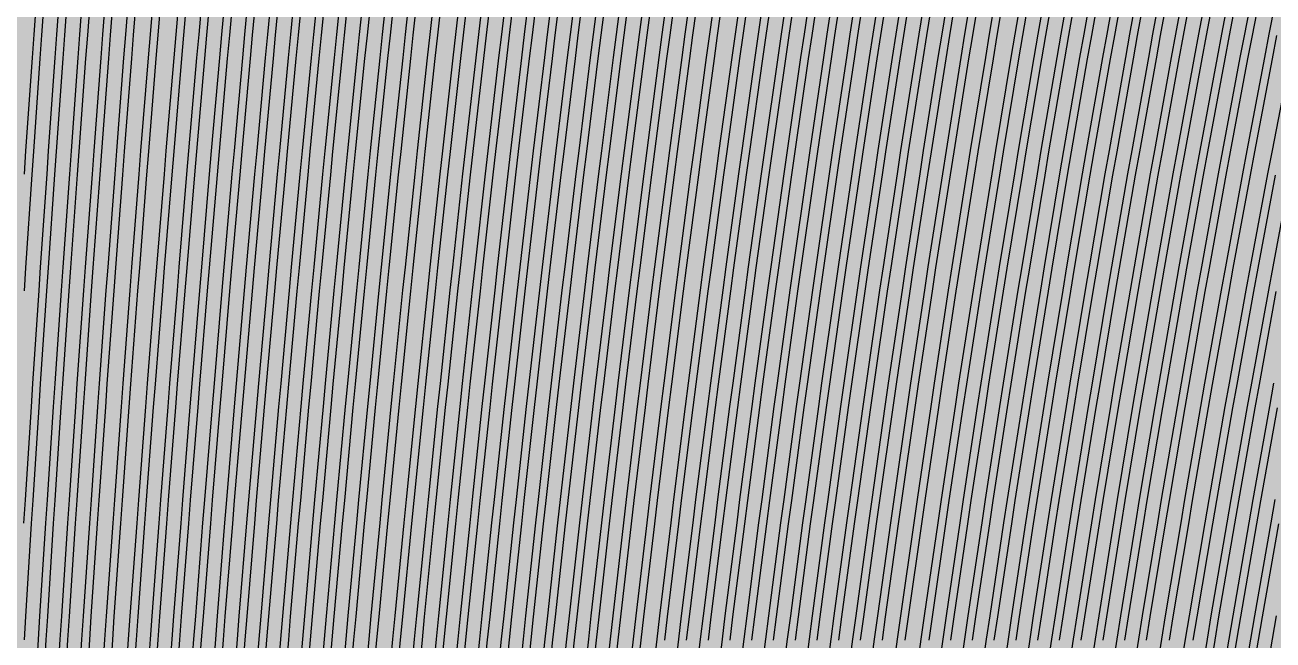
# Model space of a CAD drawing. Header units: metres. Extents: x -7240 to 10960, y -29667 to 1823.
# Drawn here: x 2047.7 to 2383.1, y -16710.8 to -16545.6 of the extents above; entities that cross this region are included whole.
import ezdxf

# ---------------------------------------------------------------- set-up
doc = ezdxf.new("R2010")
doc.units = ezdxf.units.M
doc.layers.add('Metal1', color=4, linetype='CONTINUOUS')
doc.layers.add('Polyimide', color=7, linetype='CONTINUOUS')

msp = doc.modelspace()

# ---------------------------------------------------------------- hatches: boundary and pattern name
at = {"layer": 'Polyimide'}
msp.add_hatch(color=7, dxfattribs=at).paths.add_polyline_path([(4088.45, -11806.89), (4098.72, -11851.21), (4115.58, -11893.47), (4138.63, -11932.7), (4167.35, -11967.99), (4201.08, -11998.53), (4239.03, -12023.62), (4280.35, -12042.68), (4349.18, -12073.73), (4413.2, -12113.76), (4471.26, -12162.04), (4522.3, -12217.69), (4565.39, -12279.7), (4599.74, -12346.94), (4624.73, -12418.19), (4639.91, -12492.16), (4645, -12567.5), (4639.91, -12642.84), (4624.73, -12716.8), (4599.74, -12788.06), (4565.39, -12855.3), (4522.3, -12917.31), (4471.26, -12972.96), (4413.2, -13021.24), (4349.18, -13061.27), (4280.35, -13092.32), (4239.03, -13111.38), (4201.08, -13136.47), (4167.35, -13167.01), (4138.63, -13202.3), (4115.58, -13241.52), (4098.72, -13283.78), (4088.45, -13328.11), (4085, -13373.48), (4085, -13567.5), (4099.45, -13861.55), (4142.64, -14152.77), (4214.18, -14438.35), (4313.36, -14715.55), (4439.24, -14981.69), (4590.59, -15234.21), (4765.97, -15470.68), (4963.68, -15688.82), (5181.82, -15886.53), (5418.29, -16061.91), (5670.81, -16213.26), (5936.95, -16339.14), (6214.15, -16438.32), (6499.73, -16509.85), (6790.95, -16553.05), (7085, -16567.5), (9960.38, -16567.5), (10038.79, -16571.35), (10116.45, -16582.87), (10192.6, -16601.95), (10266.52, -16628.4), (10337.49, -16661.96), (10404.83, -16702.32), (10467.89, -16749.09), (10526.06, -16801.81), (10578.78, -16859.98), (10625.55, -16923.04), (10665.91, -16990.38), (10699.48, -17061.35), (10725.93, -17135.27), (10745, -17211.43), (10756.52, -17289.08), (10760.38, -17367.5), (10760.38, -21957.3), (10721.61, -22012.91), (10685.97, -22070.59), (10653.58, -22130.14), (10624.53, -22191.39), (10598.92, -22254.16), (10576.82, -22318.25), (10558.3, -22383.46), (10543.41, -22449.6), (10532.21, -22516.46), (10524.72, -22583.84), (10520.97, -22651.53), (10520.97, -22719.32), (10524.72, -22787.01), (10532.21, -22854.38), (10543.41, -22921.24), (10558.3, -22987.38), (10576.82, -23052.6), (10598.92, -23116.68), (10624.53, -23179.45), (10653.58, -23240.71), (10685.97, -23300.26), (10721.61, -23357.93), (10760.38, -23413.54), (10760.38, -28667.5), (10756.52, -28745.91), (10745, -28823.57), (10725.93, -28899.73), (10699.48, -28973.65), (10665.91, -29044.62), (10625.55, -29111.96), (10578.78, -29175.01), (10526.06, -29233.19), (10467.89, -29285.91), (10404.83, -29332.68), (10337.49, -29373.04), (10266.52, -29406.6), (10192.6, -29433.05), (10116.45, -29452.13), (10038.79, -29463.65), (9960.38, -29467.5), (-6239.63, -29467.5), (-6318.04, -29463.65), (-6395.7, -29452.13), (-6471.85, -29433.05), (-6545.77, -29406.6), (-6616.74, -29373.04), (-6684.08, -29332.68), (-6747.14, -29285.91), (-6805.31, -29233.19), (-6858.03, -29175.01), (-6904.8, -29111.96), (-6945.16, -29044.62), (-6978.73, -28973.65), (-7005.18, -28899.73), (-7024.25, -28823.57), (-7035.77, -28745.91), (-7039.63, -28667.5), (-7039.63, -23426.32), (-6999.36, -23370.07), (-6962.33, -23311.63), (-6928.66, -23251.2), (-6898.45, -23188.96), (-6871.81, -23125.12), (-6848.81, -23059.88), (-6829.53, -22993.44), (-6814.04, -22926.02), (-6802.37, -22857.83), (-6794.57, -22789.09), (-6790.67, -22720.02), (-6790.67, -22650.84), (-6794.57, -22581.77), (-6802.37, -22513.03), (-6814.04, -22444.84), (-6829.53, -22377.42), (-6848.81, -22310.98), (-6871.81, -22245.74), (-6898.45, -22181.89), (-6928.66, -22119.66), (-6962.33, -22059.22), (-6999.36, -22000.79), (-7039.63, -21944.54), (-7039.63, -17367.5), (-7035.77, -17289.08), (-7024.25, -17211.43), (-7005.18, -17135.27), (-6978.73, -17061.35), (-6945.16, -16990.38), (-6904.8, -16923.04), (-6858.03, -16859.98), (-6805.31, -16801.81), (-6747.14, -16749.09), (-6684.08, -16702.32), (-6616.74, -16661.96), (-6545.77, -16628.4), (-6471.85, -16601.95), (-6395.7, -16582.87), (-6318.04, -16571.35), (-6239.63, -16567.5), (-3334, -16567.5), (-3039.95, -16553.05), (-2748.73, -16509.85), (-2463.15, -16438.32), (-2185.95, -16339.14), (-1919.81, -16213.26), (-1667.29, -16061.91), (-1430.82, -15886.53), (-1212.68, -15688.82), (-1014.97, -15470.68), (-839.59, -15234.21), (-688.24, -14981.69), (-562.36, -14715.55), (-463.18, -14438.35), (-391.64, -14152.77), (-348.45, -13861.55), (-334, -13567.5), (-334, -13373.48), (-337.45, -13328.11), (-347.72, -13283.78), (-364.58, -13241.52), (-387.63, -13202.3), (-416.35, -13167.01), (-450.08, -13136.47), (-488.03, -13111.38), (-529.35, -13092.32), (-529.35, -13092.32), (-598.18, -13061.27), (-662.2, -13021.24), (-720.26, -12972.96), (-771.3, -12917.31), (-814.39, -12855.3), (-848.74, -12788.06), (-873.73, -12716.8), (-888.91, -12642.84), (-894, -12567.5), (-888.91, -12492.16), (-873.73, -12418.19), (-848.74, -12346.94), (-814.39, -12279.7), (-771.3, -12217.69), (-720.26, -12162.04), (-662.2, -12113.76), (-598.18, -12073.73), (-529.35, -12042.68), (-488.03, -12023.62), (-450.08, -11998.53), (-416.35, -11967.99), (-387.63, -11932.7), (-364.58, -11893.47), (-347.72, -11851.21), (-337.45, -11806.89), (-334, -11761.52), (-334, -11074.31), (-337.45, -11028.94), (-347.72, -10984.62), (-364.58, -10942.36), (-387.63, -10903.13), (-416.35, -10867.84), (-450.08, -10837.3), (-488.03, -10812.21), (-529.35, -10793.16), (-529.35, -10793.16), (-598.18, -10762.1), (-662.2, -10722.07), (-720.26, -10673.8), (-771.3, -10618.15), (-814.39, -10556.13), (-848.74, -10488.89), (-873.73, -10417.64), (-888.91, -10343.67), (-894, -10268.33), (-888.91, -10192.99), (-873.73, -10119.03), (-848.74, -10047.77), (-814.39, -9980.53), (-771.3, -9918.52), (-720.26, -9862.87), (-662.2, -9814.59), (-598.18, -9774.56), (-529.35, -9743.51), (-488.03, -9724.45), (-450.08, -9699.36), (-416.35, -9668.82), (-387.63, -9633.53), (-364.58, -9594.31), (-347.72, -9552.05), (-337.45, -9507.72), (-334, -9462.35), (-334, -8775.14), (-337.45, -8729.78), (-347.72, -8685.45), (-364.58, -8643.19), (-387.63, -8603.96), (-416.35, -8568.68), (-450.08, -8538.14), (-488.03, -8513.05), (-529.35, -8493.99), (-529.35, -8493.99), (-598.18, -8462.94), (-662.2, -8422.91), (-720.26, -8374.63), (-771.3, -8318.98), (-814.39, -8256.97), (-848.74, -8189.73), (-873.73, -8118.47), (-888.91, -8044.5), (-894, -7969.17), (-888.91, -7893.83), (-873.73, -7819.86), (-848.74, -7748.61), (-814.39, -7681.36), (-771.3, -7619.35), (-720.26, -7563.7), (-662.2, -7515.42), (-598.18, -7475.4), (-529.35, -7444.34), (-529.35, -7444.34), (-488.03, -7425.28), (-450.08, -7400.2), (-416.35, -7369.66), (-387.63, -7334.37), (-364.58, -7295.14), (-347.72, -7252.88), (-337.45, -7208.56), (-334, -7163.19), (-334, -6475.98), (-337.45, -6430.61), (-347.72, -6386.29), (-364.58, -6344.02), (-387.63, -6304.8), (-416.35, -6269.51), (-450.08, -6238.97), (-488.03, -6213.88), (-529.35, -6194.82), (-529.35, -6194.82), (-598.18, -6163.77), (-662.2, -6123.74), (-720.26, -6075.46), (-771.3, -6019.81), (-814.39, -5957.8), (-848.74, -5890.56), (-873.73, -5819.31), (-888.91, -5745.34), (-894, -5670), (-888.91, -5594.66), (-873.73, -5520.69), (-848.74, -5449.44), (-814.39, -5382.2), (-771.3, -5320.19), (-720.26, -5264.54), (-662.2, -5216.26), (-598.18, -5176.23), (-529.35, -5145.18), (-529.35, -5145.18), (-488.03, -5126.12), (-450.08, -5101.03), (-416.35, -5070.49), (-387.63, -5035.2), (-364.58, -4995.98), (-347.72, -4953.71), (-337.45, -4909.39), (-334, -4864.02), (-334, 380), (-334, 1522.5), (-289, 1522.5), (-288.78, 1515.63), (-288.1, 1508.79), (-286.98, 1502.02), (-285.42, 1495.32), (-283.43, 1488.75), (-281.01, 1482.32), (-278.17, 1476.06), (-274.93, 1470), (-271.3, 1464.17), (-267.3, 1458.58), (-262.94, 1453.27), (-258.25, 1448.25), (-253.23, 1443.56), (-247.92, 1439.2), (-242.33, 1435.2), (-236.5, 1431.57), (-230.44, 1428.33), (-224.18, 1425.49), (-217.75, 1423.07), (-211.18, 1421.08), (-204.48, 1419.52), (-197.71, 1418.4), (-190.87, 1417.72), (-184, 1417.5), (-177.13, 1417.72), (-170.29, 1418.4), (-163.52, 1419.52), (-156.82, 1421.08), (-150.25, 1423.07), (-143.82, 1425.49), (-137.56, 1428.33), (-131.5, 1431.57), (-125.67, 1435.2), (-120.08, 1439.2), (-114.77, 1443.56), (-109.75, 1448.25), (-105.06, 1453.27), (-100.7, 1458.58), (-96.7, 1464.17), (-93.07, 1470), (-89.83, 1476.06), (-86.99, 1482.32), (-84.57, 1488.75), (-82.58, 1495.32), (-81.02, 1502.02), (-79.9, 1508.79), (-79.22, 1515.63), (-79, 1522.5), (1786, 1522.5), (3835, 1522.5), (3835.21, 1529.04), (3835.86, 1535.55), (3836.92, 1542.01), (3838.41, 1548.38), (3840.31, 1554.64), (3842.61, 1560.77), (3845.31, 1566.73), (3848.4, 1572.5), (3851.85, 1578.06), (3855.66, 1583.38), (3859.82, 1588.43), (3864.29, 1593.21), (3869.07, 1597.68), (3874.12, 1601.84), (3879.44, 1605.65), (3885, 1609.1), (3890.77, 1612.19), (3896.73, 1614.89), (3902.86, 1617.19), (3909.12, 1619.09), (3915.49, 1620.58), (3921.95, 1621.64), (3928.46, 1622.29), (3935, 1622.5), (3941.54, 1622.29), (3948.05, 1621.64), (3954.51, 1620.58), (3960.88, 1619.09), (3967.14, 1617.19), (3973.27, 1614.89), (3979.23, 1612.19), (3985, 1609.1), (3990.56, 1605.65), (3995.88, 1601.84), (4000.93, 1597.68), (4005.71, 1593.21), (4010.18, 1588.43), (4014.34, 1583.38), (4018.15, 1578.06), (4021.6, 1572.5), (4024.69, 1566.73), (4027.39, 1560.77), (4029.69, 1554.64), (4031.59, 1548.38), (4033.08, 1542.01), (4034.14, 1535.55), (4034.79, 1529.04), (4035, 1522.5), (4085, 1522.5), (4085, 380), (4085, 330), (4085, -4864.02), (4088.45, -4909.39), (4098.72, -4953.71), (4115.58, -4995.98), (4138.63, -5035.2), (4167.35, -5070.49), (4201.08, -5101.03), (4239.03, -5126.12), (4280.35, -5145.18), (4280.35, -5145.18), (4349.18, -5176.23), (4413.2, -5216.26), (4471.26, -5264.54), (4522.3, -5320.19), (4565.39, -5382.2), (4599.74, -5449.44), (4624.73, -5520.69), (4639.91, -5594.66), (4645, -5670), (4639.91, -5745.34), (4624.73, -5819.31), (4599.74, -5890.56), (4565.39, -5957.8), (4522.3, -6019.81), (4471.26, -6075.46), (4413.2, -6123.74), (4349.18, -6163.77), (4280.35, -6194.82), (4239.03, -6213.88), (4201.08, -6238.97), (4167.35, -6269.51), (4138.63, -6304.8), (4115.58, -6344.02), (4098.72, -6386.29), (4088.45, -6430.61), (4085, -6475.98), (4085, -11761.52), (4088.45, -11806.89)])

# ---------------------------------------------------------------- linework, layer by layer
at = {"layer": 'Metal1'}
for points in [[(2046.75, -16891.87), (2048.05, -16866.88), (2048.38, -16860.62), (2049.73, -16835.63), (2050.07, -16829.38), (2051.48, -16804.39), (2051.84, -16798.14), (2053.31, -16773.15), (2053.68, -16766.9), (2055.21, -16741.9), (2055.59, -16735.65), (2057.18, -16710.66), (2057.58, -16704.41), (2059.22, -16679.42), (2059.64, -16673.17), (2061.34, -16648.17), (2061.77, -16641.92), (2063.54, -16616.93), (2063.98, -16610.68), (2065.81, -16585.69), (2066.27, -16579.44), (2068.16, -16554.44), (2068.64, -16548.19), (2070.59, -16523.2)], [(2047.41, -16679.42), (2047.81, -16673.17), (2049.42, -16648.18), (2049.82, -16641.93), (2051.49, -16616.93), (2051.91, -16610.68), (2053.63, -16585.69), (2054.07, -16579.44), (2055.85, -16554.45), (2056.31, -16548.2), (2058.15, -16523.2)], [(2047.55, -16585.69), (2047.97, -16579.44), (2049.7, -16554.45), (2050.14, -16548.2), (2051.93, -16523.21)], [(2047.57, -16773.15), (2047.93, -16766.9), (2049.41, -16741.9), (2049.79, -16735.65), (2051.33, -16710.66), (2051.72, -16704.41), (2053.32, -16679.42), (2053.72, -16673.17), (2055.38, -16648.18), (2055.8, -16641.92), (2057.51, -16616.93), (2057.95, -16610.68), (2059.72, -16585.69), (2060.17, -16579.44), (2062.01, -16554.45), (2062.47, -16548.19), (2064.37, -16523.2)], [(2061.4, -16735.65), (2063.02, -16710.66), (2063.44, -16704.41), (2065.12, -16679.42), (2065.55, -16673.16), (2067.3, -16648.17), (2067.75, -16641.92), (2069.56, -16616.93), (2070.02, -16610.68), (2071.9, -16585.69), (2072.37, -16579.43), (2074.31, -16554.44), (2074.8, -16548.19), (2076.81, -16523.2)], [(2067.5, -16735.65), (2069.19, -16710.66), (2069.62, -16704.4), (2071.37, -16679.41), (2071.81, -16673.16), (2073.63, -16648.17), (2074.09, -16641.92), (2075.97, -16616.93), (2076.44, -16610.67), (2078.39, -16585.68), (2078.88, -16579.43), (2080.9, -16554.44), (2081.41, -16548.19), (2083.49, -16523.2)], [(2073.8, -16735.65), (2075.56, -16710.65), (2076.01, -16704.4), (2077.83, -16679.41), (2078.3, -16673.16), (2080.19, -16648.17), (2080.67, -16641.91), (2082.63, -16616.92), (2083.13, -16610.67), (2085.16, -16585.68), (2085.67, -16579.43), (2087.77, -16554.44), (2088.3, -16548.18), (2090.47, -16523.19)], [(2079.6, -16735.64), (2081.41, -16710.65), (2081.87, -16704.4), (2083.74, -16679.41), (2084.21, -16673.16), (2086.15, -16648.16), (2086.65, -16641.91), (2088.65, -16616.92), (2089.17, -16610.67), (2091.24, -16585.68), (2091.77, -16579.43), (2093.92, -16554.43), (2094.47, -16548.18), (2096.69, -16523.19)], [(2085.41, -16735.64), (2087.25, -16710.65), (2087.72, -16704.4), (2089.64, -16679.41), (2090.13, -16673.15), (2092.11, -16648.16), (2092.62, -16641.91), (2094.68, -16616.92), (2095.2, -16610.67), (2097.33, -16585.68), (2097.87, -16579.42), (2100.08, -16554.43), (2100.64, -16548.18), (2102.91, -16523.19)], [(2091.21, -16735.64), (2093.1, -16710.65), (2093.58, -16704.4), (2095.54, -16679.4), (2096.04, -16673.15), (2098.08, -16648.16), (2098.59, -16641.91), (2100.7, -16616.92), (2101.24, -16610.66), (2103.42, -16585.67), (2103.97, -16579.42), (2106.23, -16554.43), (2106.8, -16548.18), (2109.13, -16523.19)], [(2097.01, -16735.64), (2098.95, -16710.65), (2099.44, -16704.39), (2101.45, -16679.4), (2101.96, -16673.15), (2104.04, -16648.16), (2104.57, -16641.91), (2106.73, -16616.92), (2107.27, -16610.66), (2109.51, -16585.67), (2110.07, -16579.42), (2112.38, -16554.43), (2112.97, -16548.18), (2115.35, -16523.18)], [(2102.81, -16735.64), (2104.79, -16710.65), (2105.3, -16704.39), (2107.35, -16679.4), (2107.87, -16673.15), (2110, -16648.16), (2110.54, -16641.9), (2112.75, -16616.91), (2113.31, -16610.66), (2115.59, -16585.67), (2116.17, -16579.42), (2118.53, -16554.43), (2119.13, -16548.17), (2121.58, -16523.18)], [(2108.61, -16735.63), (2110.64, -16710.64), (2111.15, -16704.39), (2113.25, -16679.4), (2113.79, -16673.15), (2115.96, -16648.16), (2116.52, -16641.9), (2118.77, -16616.91), (2119.35, -16610.66), (2121.68, -16585.67), (2122.27, -16579.41), (2124.69, -16554.42), (2125.3, -16548.17), (2127.8, -16523.18)], [(2114.42, -16735.63), (2116.48, -16710.64), (2117.01, -16704.39), (2119.16, -16679.4), (2119.7, -16673.15), (2121.93, -16648.15), (2122.49, -16641.9), (2124.8, -16616.91), (2125.38, -16610.66), (2127.77, -16585.67), (2128.37, -16579.41), (2130.84, -16554.42), (2131.47, -16548.17), (2134.02, -16523.18)], [(2120.22, -16735.63), (2122.33, -16710.64), (2122.87, -16704.39), (2125.06, -16679.4), (2125.62, -16673.14), (2127.89, -16648.15), (2128.47, -16641.9), (2130.82, -16616.91), (2131.42, -16610.65), (2133.85, -16585.66), (2134.47, -16579.41), (2136.99, -16554.42), (2137.63, -16548.17), (2140.24, -16523.18)], [(2126.02, -16735.63), (2128.18, -16710.64), (2128.73, -16704.39), (2130.96, -16679.39), (2131.53, -16673.14), (2133.85, -16648.15), (2134.44, -16641.9), (2136.84, -16616.91), (2137.46, -16610.65), (2139.94, -16585.66), (2140.57, -16579.41), (2143.15, -16554.42), (2143.8, -16548.16), (2146.46, -16523.17)], [(2131.82, -16735.63), (2134.02, -16710.64), (2134.58, -16704.38), (2136.87, -16679.39), (2137.45, -16673.14), (2139.81, -16648.15), (2140.42, -16641.9), (2142.87, -16616.9), (2143.49, -16610.65), (2146.03, -16585.66), (2146.67, -16579.41), (2149.3, -16554.42), (2149.97, -16548.16), (2152.68, -16523.17)], [(2137.93, -16735.63), (2140.19, -16710.63), (2140.76, -16704.38), (2143.11, -16679.39), (2143.71, -16673.14), (2146.14, -16648.15), (2146.76, -16641.89), (2149.28, -16616.9), (2149.92, -16610.65), (2152.52, -16585.66), (2153.19, -16579.4), (2155.88, -16554.41), (2156.57, -16548.16), (2159.36, -16523.17)], [(2144.23, -16735.62), (2146.56, -16710.63), (2147.16, -16704.38), (2149.58, -16679.39), (2150.19, -16673.13), (2152.7, -16648.14), (2153.34, -16641.89), (2155.94, -16616.9), (2156.6, -16610.65), (2159.29, -16585.66), (2159.98, -16579.4), (2162.76, -16554.41), (2163.47, -16548.16), (2166.34, -16523.17)], [(2150.03, -16735.62), (2152.41, -16710.63), (2153.01, -16704.38), (2155.48, -16679.39), (2156.11, -16673.13), (2158.66, -16648.14), (2159.32, -16641.89), (2161.96, -16616.9), (2162.64, -16610.64), (2165.38, -16585.65), (2166.08, -16579.4), (2168.91, -16554.41), (2169.63, -16548.15), (2172.56, -16523.16)], [(2155.83, -16735.62), (2158.25, -16710.63), (2158.87, -16704.37), (2161.38, -16679.38), (2162.02, -16673.13), (2164.63, -16648.14), (2165.29, -16641.89), (2167.99, -16616.9), (2168.67, -16610.64), (2171.47, -16585.65), (2172.18, -16579.4), (2175.06, -16554.41), (2175.8, -16548.15), (2178.78, -16523.16)], [(2161.63, -16735.62), (2164.1, -16710.63), (2164.73, -16704.37), (2167.29, -16679.38), (2167.94, -16673.13), (2170.59, -16648.14), (2171.26, -16641.88), (2174.01, -16616.89), (2174.71, -16610.64), (2177.55, -16585.65), (2178.28, -16579.39), (2181.22, -16554.41), (2181.96, -16548.15), (2185, -16523.16)], [(2167.44, -16735.62), (2169.95, -16710.63), (2170.59, -16704.37), (2173.19, -16679.38), (2173.85, -16673.13), (2176.55, -16648.14), (2177.24, -16641.88), (2180.03, -16616.89), (2180.75, -16610.64), (2183.64, -16585.65), (2184.38, -16579.39), (2187.37, -16554.4), (2188.13, -16548.15), (2191.22, -16523.16)], [(2173.24, -16735.61), (2175.79, -16710.62), (2176.44, -16704.37), (2179.09, -16679.38), (2179.77, -16673.12), (2182.51, -16648.14), (2183.21, -16641.88), (2186.06, -16616.89), (2186.78, -16610.64), (2189.73, -16585.65), (2190.48, -16579.39), (2193.52, -16554.4), (2194.3, -16548.15), (2197.45, -16523.16)], [(2179.04, -16735.61), (2181.64, -16710.62), (2182.3, -16704.37), (2185, -16679.38), (2185.68, -16673.12), (2188.48, -16648.13), (2189.19, -16641.88), (2192.08, -16616.89), (2192.82, -16610.63), (2195.81, -16585.64), (2196.58, -16579.39), (2199.67, -16554.4), (2200.46, -16548.14), (2203.67, -16523.16)], [(2184.84, -16735.61), (2187.48, -16710.62), (2188.16, -16704.37), (2190.9, -16679.38), (2191.6, -16673.12), (2194.44, -16648.13), (2195.16, -16641.88), (2198.11, -16616.89), (2198.86, -16610.63), (2201.9, -16585.64), (2202.68, -16579.39), (2205.83, -16554.4), (2206.63, -16548.14), (2209.89, -16523.15)], [(2190.64, -16735.61), (2193.33, -16710.62), (2194.02, -16704.36), (2196.8, -16679.37), (2197.51, -16673.12), (2200.4, -16648.13), (2201.14, -16641.87), (2204.13, -16616.89), (2204.89, -16610.63), (2207.99, -16585.64), (2208.78, -16579.38), (2211.98, -16554.4), (2212.8, -16548.14), (2216.11, -16523.15)], [(2196.45, -16735.61), (2199.18, -16710.62), (2199.87, -16704.36), (2202.71, -16679.37), (2203.43, -16673.12), (2206.36, -16648.13), (2207.11, -16641.87), (2210.15, -16616.88), (2210.93, -16610.63), (2214.08, -16585.64), (2214.88, -16579.38), (2218.13, -16554.39), (2218.96, -16548.14), (2222.33, -16523.15)], [(2202.25, -16735.61), (2205.02, -16710.62), (2205.73, -16704.36), (2208.61, -16679.37), (2209.34, -16673.12), (2212.33, -16648.13), (2213.09, -16641.87), (2216.18, -16616.88), (2216.96, -16610.63), (2220.16, -16585.64), (2220.98, -16579.38), (2224.29, -16554.39), (2225.13, -16548.13), (2228.55, -16523.15)], [(2208.35, -16735.6), (2211.19, -16710.61), (2211.91, -16704.36), (2214.85, -16679.37), (2215.6, -16673.11), (2218.65, -16648.12), (2219.43, -16641.87), (2222.58, -16616.88), (2223.39, -16610.62), (2226.66, -16585.63), (2227.49, -16579.38), (2230.87, -16554.39), (2231.73, -16548.13), (2235.23, -16523.14)], [(2214.66, -16735.6), (2217.56, -16710.61), (2218.3, -16704.36), (2221.32, -16679.37), (2222.09, -16673.11), (2225.21, -16648.12), (2226.01, -16641.86), (2229.25, -16616.88), (2230.07, -16610.62), (2233.43, -16585.63), (2234.28, -16579.37), (2237.75, -16554.39), (2238.63, -16548.13), (2242.21, -16523.14)], [(2220.46, -16735.6), (2223.41, -16710.61), (2224.16, -16704.35), (2227.22, -16679.37), (2228, -16673.11), (2231.18, -16648.12), (2231.99, -16641.86), (2235.27, -16616.88), (2236.11, -16610.62), (2239.51, -16585.63), (2240.38, -16579.37), (2243.9, -16554.39), (2244.79, -16548.13), (2248.43, -16523.14)], [(2226.26, -16735.6), (2229.25, -16710.61), (2230.02, -16704.35), (2233.13, -16679.36), (2233.92, -16673.11), (2237.14, -16648.12), (2237.96, -16641.86), (2241.3, -16616.87), (2242.15, -16610.62), (2245.6, -16585.63), (2246.48, -16579.37), (2250.05, -16554.38), (2250.96, -16548.12), (2254.65, -16523.14)], [(2232.06, -16735.6), (2235.1, -16710.61), (2235.88, -16704.35), (2239.03, -16679.36), (2239.83, -16673.1), (2243.1, -16648.12), (2243.93, -16641.86), (2247.32, -16616.87), (2248.18, -16610.61), (2251.69, -16585.63), (2252.58, -16579.37), (2256.2, -16554.38), (2257.13, -16548.12), (2260.87, -16523.14)], [(2237.86, -16735.59), (2240.95, -16710.61), (2241.73, -16704.35), (2244.93, -16679.36), (2245.75, -16673.1), (2249.06, -16648.12), (2249.91, -16641.86), (2253.34, -16616.87), (2254.22, -16610.61), (2257.77, -16585.62), (2258.68, -16579.37), (2262.36, -16554.38), (2263.29, -16548.12), (2267.09, -16523.13)], [(2243.67, -16735.59), (2246.79, -16710.6), (2247.59, -16704.35), (2250.84, -16679.36), (2251.66, -16673.1), (2255.03, -16648.11), (2255.88, -16641.86), (2259.37, -16616.87), (2260.26, -16610.61), (2263.86, -16585.62), (2264.78, -16579.36), (2268.51, -16554.38), (2269.46, -16548.12), (2273.32, -16523.13)], [(2249.47, -16735.59), (2252.64, -16710.6), (2253.45, -16704.34), (2256.74, -16679.36), (2257.58, -16673.1), (2260.99, -16648.11), (2261.86, -16641.85), (2265.39, -16616.87), (2266.29, -16610.61), (2269.95, -16585.62), (2270.88, -16579.36), (2274.66, -16554.38), (2275.63, -16548.12), (2279.54, -16523.13)], [(2255.27, -16735.59), (2258.49, -16710.6), (2259.31, -16704.34), (2262.64, -16679.36), (2263.49, -16673.1), (2266.95, -16648.11), (2267.83, -16641.85), (2271.42, -16616.86), (2272.33, -16610.61), (2276.04, -16585.62), (2276.98, -16579.36), (2280.82, -16554.37), (2281.79, -16548.11), (2285.76, -16523.13)], [(2261.07, -16735.59), (2264.33, -16710.6), (2265.16, -16704.34), (2268.55, -16679.35), (2269.41, -16673.1), (2272.91, -16648.11), (2273.81, -16641.85), (2277.44, -16616.86), (2278.36, -16610.6), (2282.12, -16585.62), (2283.08, -16579.36), (2286.97, -16554.37), (2287.96, -16548.11), (2291.98, -16523.13)], [(2266.87, -16735.58), (2270.18, -16710.6), (2271.02, -16704.34), (2274.45, -16679.35), (2275.32, -16673.09), (2278.88, -16648.11), (2279.78, -16641.85), (2283.46, -16616.86), (2284.4, -16610.6), (2288.21, -16585.62), (2289.18, -16579.36), (2293.12, -16554.37), (2294.13, -16548.11), (2298.2, -16523.13)], [(2272.68, -16735.58), (2276.02, -16710.6), (2276.88, -16704.34), (2280.35, -16679.35), (2281.24, -16673.09), (2284.84, -16648.11), (2285.76, -16641.85), (2289.49, -16616.86), (2290.44, -16610.6), (2294.3, -16585.61), (2295.28, -16579.35), (2299.27, -16554.37), (2300.29, -16548.11), (2304.42, -16523.12)], [(2278.78, -16735.58), (2282.19, -16710.59), (2283.06, -16704.33), (2286.59, -16679.35), (2287.5, -16673.09), (2291.16, -16648.1), (2292.1, -16641.84), (2295.89, -16616.86), (2296.86, -16610.6), (2300.79, -16585.61), (2301.79, -16579.35), (2305.86, -16554.37), (2306.9, -16548.1), (2311.1, -16523.12)], [(2285.08, -16735.58), (2288.56, -16710.59), (2289.45, -16704.33), (2293.06, -16679.35), (2293.98, -16673.09), (2297.73, -16648.1), (2298.68, -16641.84), (2302.56, -16616.85), (2303.55, -16610.59), (2307.56, -16585.61), (2308.58, -16579.35), (2312.73, -16554.36), (2313.79, -16548.1), (2318.08, -16523.12)], [(2290.88, -16735.58), (2294.41, -16710.59), (2295.31, -16704.33), (2298.97, -16679.34), (2299.9, -16673.08), (2303.69, -16648.1), (2304.66, -16641.84), (2308.58, -16616.85), (2309.58, -16610.59), (2313.65, -16585.61), (2314.68, -16579.35), (2318.89, -16554.36), (2319.96, -16548.1), (2324.3, -16523.12)], [(2296.69, -16735.57), (2300.26, -16710.59), (2301.17, -16704.33), (2304.87, -16679.34), (2305.81, -16673.08), (2309.65, -16648.1), (2310.63, -16641.84), (2314.61, -16616.85), (2315.62, -16610.59), (2319.73, -16585.61), (2320.78, -16579.34), (2325.04, -16554.36), (2326.12, -16548.1), (2330.52, -16523.11)], [(2302.49, -16735.57), (2306.1, -16710.59), (2307.02, -16704.33), (2310.77, -16679.34), (2311.73, -16673.08), (2315.61, -16648.1), (2316.61, -16641.83), (2320.63, -16616.85), (2321.66, -16610.59), (2325.82, -16585.6), (2326.88, -16579.34), (2331.19, -16554.36), (2332.29, -16548.1), (2336.74, -16523.11)], [(2308.29, -16735.57), (2311.95, -16710.59), (2312.88, -16704.33), (2316.68, -16679.34), (2317.64, -16673.08), (2321.58, -16648.09), (2322.58, -16641.83), (2326.65, -16616.85), (2327.69, -16610.59), (2331.91, -16585.6), (2332.98, -16579.34), (2337.35, -16554.36), (2338.46, -16548.09), (2342.97, -16523.11)], [(2314.09, -16735.57), (2317.79, -16710.58), (2318.74, -16704.32), (2322.58, -16679.34), (2323.56, -16673.08), (2327.54, -16648.09), (2328.55, -16641.83), (2332.68, -16616.85), (2333.73, -16610.58), (2338, -16585.6), (2339.08, -16579.34), (2343.5, -16554.35), (2344.62, -16548.09), (2349.19, -16523.11)], [(2319.9, -16735.57), (2323.64, -16710.58), (2324.6, -16704.32), (2328.48, -16679.34), (2329.47, -16673.08), (2333.5, -16648.09), (2334.53, -16641.83), (2338.7, -16616.84), (2339.77, -16610.58), (2344.08, -16585.6), (2345.18, -16579.34), (2349.65, -16554.35), (2350.79, -16548.09), (2355.41, -16523.11)], [(2325.7, -16735.57), (2329.49, -16710.58), (2330.45, -16704.32), (2334.39, -16679.34), (2335.39, -16673.07), (2339.46, -16648.09), (2340.5, -16641.83), (2344.73, -16616.84), (2345.8, -16610.58), (2350.17, -16585.6), (2351.29, -16579.33), (2355.8, -16554.35), (2356.96, -16548.09), (2361.63, -16523.11)], [(2331.5, -16735.56), (2335.33, -16710.58), (2336.31, -16704.32), (2340.29, -16679.33), (2341.3, -16673.07), (2345.43, -16648.09), (2346.48, -16641.82), (2350.75, -16616.84), (2351.84, -16610.58), (2356.26, -16585.6), (2357.39, -16579.33), (2361.96, -16554.35), (2363.12, -16548.08), (2367.85, -16523.1)], [(2337.3, -16735.56), (2341.18, -16710.58), (2342.17, -16704.32), (2346.19, -16679.33), (2347.22, -16673.07), (2351.39, -16648.09), (2352.45, -16641.82), (2356.77, -16616.84), (2357.88, -16610.58), (2362.35, -16585.59), (2363.49, -16579.33), (2368.11, -16554.35), (2369.29, -16548.08), (2374.07, -16523.1)], [(2343.1, -16735.56), (2347.03, -16710.58), (2348.03, -16704.31), (2352.1, -16679.33), (2353.13, -16673.07), (2357.35, -16648.08), (2358.43, -16641.82), (2362.8, -16616.84), (2363.91, -16610.57), (2368.43, -16585.59), (2369.59, -16579.33), (2374.26, -16554.35), (2375.46, -16548.08), (2380.29, -16523.1)], [(2349.21, -16735.56), (2353.19, -16710.57), (2354.21, -16704.31), (2358.34, -16679.33), (2359.39, -16673.07), (2363.68, -16648.08), (2364.77, -16641.82), (2369.2, -16616.84), (2370.34, -16610.57), (2374.93, -16585.59), (2376.1, -16579.32), (2380.85, -16554.34), (2382.06, -16548.08), (2386.97, -16523.1)], [(2066.36, -16523.36), (2064.47, -16548.34), (2064, -16554.59), (2062.17, -16579.58), (2061.72, -16585.83), (2059.94, -16610.82), (2059.51, -16617.07), (2057.79, -16642.06), (2057.37, -16648.31), (2055.72, -16673.3), (2055.31, -16679.55), (2053.72, -16704.54), (2053.33, -16710.79), (2051.79, -16735.78), (2051.41, -16742.02), (2049.93, -16767.01), (2049.57, -16773.26), (2048.14, -16798.25), (2047.79, -16804.5), (2046.42, -16829.49)], [(2053.92, -16523.35), (2052.13, -16548.34), (2051.7, -16554.59), (2049.97, -16579.58), (2049.54, -16585.83), (2047.87, -16610.82), (2047.46, -16617.07)], [(2060.14, -16523.35), (2058.3, -16548.34), (2057.85, -16554.59), (2056.07, -16579.58), (2055.63, -16585.83), (2053.91, -16610.82), (2053.48, -16617.07), (2051.82, -16642.06), (2051.41, -16648.31), (2049.8, -16673.3), (2049.41, -16679.55), (2047.86, -16704.54), (2047.48, -16710.78)], [(2072.58, -16523.36), (2070.63, -16548.35), (2070.15, -16554.6), (2068.27, -16579.58), (2067.8, -16585.83), (2065.98, -16610.82), (2065.53, -16617.07), (2063.77, -16642.06), (2063.34, -16648.31), (2061.63, -16673.3), (2061.22, -16679.55), (2059.58, -16704.54), (2059.17, -16710.79), (2057.59, -16735.78)], [(2078.8, -16523.36), (2076.8, -16548.35), (2076.31, -16554.6), (2074.37, -16579.59), (2073.89, -16585.84), (2072.01, -16610.83), (2071.55, -16617.07), (2069.74, -16642.06), (2069.3, -16648.31), (2067.55, -16673.3), (2067.12, -16679.55), (2065.43, -16704.54), (2065.02, -16710.79), (2063.39, -16735.78)], [(2085.48, -16523.36), (2083.4, -16548.35), (2082.89, -16554.6), (2080.88, -16579.59), (2080.38, -16585.84), (2078.44, -16610.83), (2077.96, -16617.08), (2076.08, -16642.07), (2075.62, -16648.32), (2073.81, -16673.3), (2073.36, -16679.55), (2071.61, -16704.54), (2071.18, -16710.79), (2069.49, -16735.78)], [(2092.46, -16523.37), (2090.3, -16548.36), (2089.76, -16554.6), (2087.67, -16579.59), (2087.15, -16585.84), (2085.12, -16610.83), (2084.62, -16617.08), (2082.67, -16642.07), (2082.18, -16648.32), (2080.29, -16673.31), (2079.83, -16679.56), (2078, -16704.55), (2077.56, -16710.8), (2075.8, -16735.78)], [(2098.68, -16523.37), (2096.46, -16548.36), (2095.92, -16554.61), (2093.77, -16579.6), (2093.24, -16585.84), (2091.16, -16610.83), (2090.65, -16617.08), (2088.64, -16642.07), (2088.15, -16648.32), (2086.21, -16673.31), (2085.73, -16679.56), (2083.86, -16704.55), (2083.4, -16710.8), (2081.6, -16735.79)], [(2104.9, -16523.37), (2102.63, -16548.36), (2102.07, -16554.61), (2099.87, -16579.6), (2099.32, -16585.85), (2097.19, -16610.84), (2096.67, -16617.08), (2094.61, -16642.07), (2094.11, -16648.32), (2092.12, -16673.31), (2091.63, -16679.56), (2089.72, -16704.55), (2089.25, -16710.8), (2087.4, -16735.79)], [(2111.13, -16523.37), (2108.79, -16548.36), (2108.22, -16554.61), (2105.97, -16579.6), (2105.41, -16585.85), (2103.23, -16610.84), (2102.69, -16617.09), (2100.59, -16642.08), (2100.07, -16648.32), (2098.04, -16673.31), (2097.54, -16679.56), (2095.58, -16704.55), (2095.09, -16710.8), (2093.2, -16735.79)], [(2117.35, -16523.38), (2114.96, -16548.36), (2114.37, -16554.61), (2112.07, -16579.6), (2111.5, -16585.85), (2109.27, -16610.84), (2108.72, -16617.09), (2106.56, -16642.08), (2106.03, -16648.33), (2103.95, -16673.32), (2103.44, -16679.56), (2101.43, -16704.55), (2100.94, -16710.8), (2099, -16735.79)], [(2123.57, -16523.38), (2121.13, -16548.37), (2120.53, -16554.62), (2118.16, -16579.6), (2117.58, -16585.85), (2115.3, -16610.84), (2114.74, -16617.09), (2112.54, -16642.08), (2111.99, -16648.33), (2109.87, -16673.32), (2109.34, -16679.57), (2107.29, -16704.56), (2106.79, -16710.8), (2104.81, -16735.79)], [(2129.79, -16523.38), (2127.29, -16548.37), (2126.68, -16554.62), (2124.26, -16579.61), (2123.67, -16585.86), (2121.34, -16610.84), (2120.76, -16617.09), (2118.51, -16642.08), (2117.96, -16648.33), (2115.78, -16673.32), (2115.25, -16679.57), (2113.15, -16704.56), (2112.63, -16710.81), (2110.61, -16735.79)], [(2136.01, -16523.38), (2133.46, -16548.37), (2132.83, -16554.62), (2130.36, -16579.61), (2129.76, -16585.86), (2127.37, -16610.85), (2126.79, -16617.1), (2124.48, -16642.08), (2123.92, -16648.33), (2121.7, -16673.32), (2121.15, -16679.57), (2119, -16704.56), (2118.48, -16710.81), (2116.41, -16735.8)], [(2142.23, -16523.39), (2139.62, -16548.37), (2138.98, -16554.62), (2136.46, -16579.61), (2135.84, -16585.86), (2133.41, -16610.85), (2132.81, -16617.1), (2130.46, -16642.08), (2129.88, -16648.34), (2127.61, -16673.32), (2127.05, -16679.57), (2124.86, -16704.56), (2124.32, -16710.81), (2122.21, -16735.8)], [(2148.45, -16523.39), (2145.79, -16548.37), (2145.14, -16554.63), (2142.56, -16579.61), (2141.93, -16585.86), (2139.45, -16610.85), (2138.83, -16617.1), (2136.43, -16642.09), (2135.84, -16648.34), (2133.52, -16673.32), (2132.95, -16679.57), (2130.72, -16704.56), (2130.17, -16710.81), (2128.01, -16735.8)], [(2154.67, -16523.39), (2151.95, -16548.38), (2151.29, -16554.63), (2148.66, -16579.61), (2148.02, -16585.86), (2145.48, -16610.85), (2144.86, -16617.1), (2142.41, -16642.09), (2141.81, -16648.34), (2139.44, -16673.33), (2138.86, -16679.58), (2136.58, -16704.56), (2136.01, -16710.81), (2133.81, -16735.8)], [(2161.35, -16523.39), (2158.56, -16548.38), (2157.87, -16554.63), (2155.18, -16579.62), (2154.51, -16585.87), (2151.91, -16610.85), (2151.27, -16617.1), (2148.75, -16642.09), (2148.13, -16648.34), (2145.7, -16673.33), (2145.1, -16679.58), (2142.75, -16704.57), (2142.18, -16710.82), (2139.92, -16735.8)], [(2168.33, -16523.4), (2165.45, -16548.38), (2164.74, -16554.63), (2161.96, -16579.62), (2161.28, -16585.87), (2158.59, -16610.86), (2157.93, -16617.11), (2155.33, -16642.09), (2154.69, -16648.35), (2152.18, -16673.33), (2151.57, -16679.58), (2149.15, -16704.57), (2148.55, -16710.82), (2146.22, -16735.81)], [(2174.55, -16523.4), (2171.62, -16548.38), (2170.9, -16554.64), (2168.06, -16579.62), (2167.37, -16585.87), (2164.63, -16610.86), (2163.95, -16617.11), (2161.3, -16642.1), (2160.65, -16648.35), (2158.1, -16673.33), (2157.47, -16679.58), (2155, -16704.57), (2154.4, -16710.82), (2152.02, -16735.81)], [(2180.77, -16523.4), (2177.78, -16548.39), (2177.05, -16554.64), (2174.16, -16579.62), (2173.45, -16585.88), (2170.66, -16610.86), (2169.98, -16617.11), (2167.28, -16642.1), (2166.62, -16648.35), (2164.01, -16673.34), (2163.37, -16679.59), (2160.86, -16704.57), (2160.24, -16710.82), (2157.82, -16735.81)], [(2186.99, -16523.4), (2183.95, -16548.39), (2183.2, -16554.64), (2180.26, -16579.63), (2179.54, -16585.88), (2176.7, -16610.86), (2176, -16617.11), (2173.25, -16642.1), (2172.58, -16648.35), (2169.93, -16673.34), (2169.28, -16679.59), (2166.72, -16704.57), (2166.09, -16710.83), (2163.63, -16735.81)], [(2193.21, -16523.41), (2190.12, -16548.39), (2189.35, -16554.64), (2186.36, -16579.63), (2185.63, -16585.88), (2182.73, -16610.87), (2182.02, -16617.12), (2179.23, -16642.1), (2178.54, -16648.35), (2175.84, -16673.34), (2175.18, -16679.59), (2172.58, -16704.58), (2171.94, -16710.83), (2169.43, -16735.81)], [(2199.43, -16523.41), (2196.28, -16548.39), (2195.51, -16554.65), (2192.46, -16579.63), (2191.71, -16585.88), (2188.77, -16610.87), (2188.05, -16617.12), (2185.2, -16642.1), (2184.5, -16648.36), (2181.76, -16673.34), (2181.08, -16679.59), (2178.43, -16704.58), (2177.78, -16710.83), (2175.23, -16735.82)], [(2205.65, -16523.41), (2202.45, -16548.4), (2201.66, -16554.65), (2198.56, -16579.63), (2197.8, -16585.88), (2194.81, -16610.87), (2194.07, -16617.12), (2191.18, -16642.11), (2190.46, -16648.36), (2187.67, -16673.34), (2186.98, -16679.59), (2184.29, -16704.58), (2183.63, -16710.83), (2181.03, -16735.82)], [(2211.87, -16523.41), (2208.61, -16548.4), (2207.81, -16554.65), (2204.66, -16579.63), (2203.89, -16585.89), (2200.84, -16610.87), (2200.09, -16617.12), (2197.15, -16642.11), (2196.43, -16648.36), (2193.59, -16673.34), (2192.89, -16679.6), (2190.15, -16704.58), (2189.47, -16710.83), (2186.83, -16735.82)], [(2218.09, -16523.42), (2214.78, -16548.4), (2213.96, -16554.65), (2210.76, -16579.64), (2209.97, -16585.89), (2206.88, -16610.87), (2206.12, -16617.13), (2203.12, -16642.11), (2202.39, -16648.36), (2199.5, -16673.35), (2198.79, -16679.6), (2196, -16704.58), (2195.32, -16710.84), (2192.63, -16735.82)], [(2224.31, -16523.42), (2220.94, -16548.4), (2220.12, -16554.65), (2216.86, -16579.64), (2216.06, -16585.89), (2212.91, -16610.88), (2212.14, -16617.13), (2209.1, -16642.11), (2208.35, -16648.36), (2205.41, -16673.35), (2204.69, -16679.6), (2201.86, -16704.59), (2201.17, -16710.84), (2198.44, -16735.82)], [(2230.53, -16523.42), (2227.11, -16548.4), (2226.27, -16554.66), (2222.96, -16579.64), (2222.15, -16585.89), (2218.95, -16610.88), (2218.16, -16617.13), (2215.07, -16642.11), (2214.31, -16648.37), (2211.33, -16673.35), (2210.6, -16679.6), (2207.72, -16704.59), (2207.01, -16710.84), (2204.24, -16735.82)], [(2237.21, -16523.42), (2233.71, -16548.41), (2232.85, -16554.66), (2229.47, -16579.64), (2228.64, -16585.9), (2225.37, -16610.88), (2224.57, -16617.13), (2221.41, -16642.12), (2220.63, -16648.37), (2217.59, -16673.35), (2216.84, -16679.61), (2213.9, -16704.59), (2213.17, -16710.84), (2210.34, -16735.83)], [(2244.19, -16523.43), (2240.61, -16548.41), (2239.73, -16554.66), (2236.26, -16579.65), (2235.41, -16585.9), (2232.06, -16610.88), (2231.23, -16617.14), (2227.99, -16642.12), (2227.2, -16648.37), (2224.07, -16673.36), (2223.3, -16679.61), (2220.29, -16704.59), (2219.55, -16710.84)], [(2250.41, -16523.43), (2246.77, -16548.41), (2245.88, -16554.67), (2242.36, -16579.65), (2241.49, -16585.9), (2238.09, -16610.88), (2237.26, -16617.14), (2233.97, -16642.12), (2233.16, -16648.37), (2229.99, -16673.36), (2229.21, -16679.61), (2226.15, -16704.59), (2225.39, -16710.85)], [(2256.63, -16523.43), (2252.94, -16548.41), (2252.03, -16554.67), (2248.46, -16579.65), (2247.58, -16585.9), (2244.13, -16610.89), (2243.28, -16617.14), (2239.94, -16642.12), (2239.12, -16648.38), (2235.9, -16673.36), (2235.11, -16679.61), (2232, -16704.6), (2231.24, -16710.85)], [(2262.85, -16523.44), (2259.11, -16548.42), (2258.18, -16554.67), (2254.56, -16579.65), (2253.67, -16585.91), (2250.16, -16610.89), (2249.3, -16617.14), (2245.92, -16642.13), (2245.08, -16648.38), (2241.82, -16673.36), (2241.01, -16679.61), (2237.86, -16704.6), (2237.09, -16710.85)], [(2269.07, -16523.44), (2265.27, -16548.42), (2264.34, -16554.67), (2260.66, -16579.65), (2259.75, -16585.91), (2256.2, -16610.89), (2255.33, -16617.14), (2251.89, -16642.13), (2251.05, -16648.38), (2247.73, -16673.36), (2246.92, -16679.62), (2243.72, -16704.6), (2242.93, -16710.85)], [(2275.29, -16523.44), (2271.44, -16548.42), (2270.49, -16554.68), (2266.76, -16579.66), (2265.84, -16585.91), (2262.24, -16610.89), (2261.35, -16617.15), (2257.87, -16642.13), (2257.01, -16648.38), (2253.65, -16673.37), (2252.82, -16679.62), (2249.57, -16704.6), (2248.78, -16710.85)], [(2281.51, -16523.44), (2277.6, -16548.42), (2276.64, -16554.68), (2272.86, -16579.66), (2271.93, -16585.91), (2268.27, -16610.89), (2267.37, -16617.15), (2263.84, -16642.13), (2262.97, -16648.38), (2259.56, -16673.37), (2258.72, -16679.62), (2255.43, -16704.6), (2254.62, -16710.86)], [(2287.73, -16523.44), (2283.77, -16548.42), (2282.79, -16554.68), (2278.96, -16579.66), (2278.01, -16585.92), (2274.31, -16610.9), (2273.39, -16617.15), (2269.81, -16642.13), (2268.93, -16648.39), (2265.47, -16673.37), (2264.62, -16679.62), (2261.29, -16704.61), (2260.47, -16710.86)], [(2293.95, -16523.45), (2289.93, -16548.43), (2288.94, -16554.68), (2285.06, -16579.66), (2284.1, -16585.92), (2280.34, -16610.9), (2279.42, -16617.15), (2275.79, -16642.13), (2274.89, -16648.39), (2271.39, -16673.37), (2270.53, -16679.62), (2267.15, -16704.61), (2266.31, -16710.86)], [(2300.17, -16523.45), (2296.1, -16548.43), (2295.1, -16554.68), (2291.16, -16579.66), (2290.19, -16585.92), (2286.38, -16610.9), (2285.44, -16617.16), (2281.76, -16642.14), (2280.86, -16648.39), (2277.3, -16673.37), (2276.43, -16679.63), (2273, -16704.61), (2272.16, -16710.86)], [(2306.39, -16523.45), (2302.27, -16548.43), (2301.25, -16554.69), (2297.26, -16579.67), (2296.27, -16585.92), (2292.41, -16610.9), (2291.46, -16617.16), (2287.74, -16642.14), (2286.82, -16648.39), (2283.22, -16673.37), (2282.33, -16679.63), (2278.86, -16704.61), (2278.01, -16710.86)], [(2313.07, -16523.46), (2308.87, -16548.43), (2307.83, -16554.69), (2303.77, -16579.67), (2302.77, -16585.93), (2298.84, -16610.91), (2297.87, -16617.16), (2294.08, -16642.14), (2293.14, -16648.4), (2289.48, -16673.38), (2288.57, -16679.63), (2285.04, -16704.61), (2284.17, -16710.87)], [(2320.05, -16523.46), (2315.76, -16548.44), (2314.71, -16554.69), (2310.56, -16579.67), (2309.53, -16585.93), (2305.52, -16610.91), (2304.53, -16617.16), (2300.66, -16642.14), (2299.7, -16648.4), (2295.96, -16673.38), (2295.04, -16679.63), (2291.43, -16704.62), (2290.54, -16710.87)], [(2326.27, -16523.46), (2321.93, -16548.44), (2320.86, -16554.7), (2316.66, -16579.67), (2315.62, -16585.93), (2311.56, -16610.91), (2310.56, -16617.17), (2306.63, -16642.15), (2305.67, -16648.4), (2301.88, -16673.38), (2300.94, -16679.64), (2297.29, -16704.62), (2296.39, -16710.87)], [(2332.49, -16523.46), (2328.09, -16548.44), (2327.01, -16554.7), (2322.76, -16579.68), (2321.71, -16585.93), (2317.59, -16610.91), (2316.58, -16617.17), (2312.61, -16642.15), (2311.63, -16648.4), (2307.79, -16673.38), (2306.85, -16679.64), (2303.15, -16704.62), (2302.24, -16710.87)], [(2338.71, -16523.47), (2334.26, -16548.44), (2333.16, -16554.7), (2328.86, -16579.68), (2327.79, -16585.94), (2323.63, -16610.91), (2322.6, -16617.17), (2318.58, -16642.15), (2317.59, -16648.41), (2313.71, -16673.39), (2312.75, -16679.64), (2309, -16704.62), (2308.08, -16710.88)], [(2344.93, -16523.47), (2340.43, -16548.45), (2339.32, -16554.7), (2334.95, -16579.68), (2333.88, -16585.94), (2329.67, -16610.92), (2328.63, -16617.17), (2324.55, -16642.15), (2323.55, -16648.41), (2319.62, -16673.39), (2318.65, -16679.64), (2314.86, -16704.62), (2313.93, -16710.88)], [(2351.15, -16523.47), (2346.59, -16548.45), (2345.47, -16554.71), (2341.05, -16579.68), (2339.97, -16585.94), (2335.7, -16610.92), (2334.65, -16617.18), (2330.53, -16642.15), (2329.51, -16648.41), (2325.53, -16673.39), (2324.56, -16679.64), (2320.72, -16704.62), (2319.77, -16710.88)], [(2357.37, -16523.47), (2352.76, -16548.45), (2351.62, -16554.71), (2347.15, -16579.68), (2346.05, -16585.94), (2341.74, -16610.92), (2340.67, -16617.18), (2336.5, -16642.16), (2335.48, -16648.41), (2331.45, -16673.39), (2330.46, -16679.65), (2326.57, -16704.63), (2325.62, -16710.88)], [(2363.59, -16523.48), (2358.92, -16548.45), (2357.77, -16554.71), (2353.25, -16579.69), (2352.14, -16585.94), (2347.77, -16610.92), (2346.7, -16617.18), (2342.48, -16642.16), (2341.44, -16648.41), (2337.36, -16673.39), (2336.36, -16679.65), (2332.43, -16704.63), (2331.46, -16710.88)], [(2369.81, -16523.48), (2365.09, -16548.45), (2363.92, -16554.71), (2359.35, -16579.69), (2358.23, -16585.95), (2353.81, -16610.92), (2352.72, -16617.18), (2348.45, -16642.16), (2347.4, -16648.42), (2343.28, -16673.39), (2342.26, -16679.65), (2338.29, -16704.63), (2337.31, -16710.89)], [(2376.03, -16523.48), (2371.25, -16548.46), (2370.08, -16554.71), (2365.45, -16579.69), (2364.31, -16585.95), (2359.84, -16610.93), (2358.74, -16617.18), (2354.42, -16642.16), (2353.36, -16648.42), (2349.19, -16673.4), (2348.17, -16679.65), (2344.14, -16704.63), (2343.16, -16710.89)], [(2382.25, -16523.48), (2377.42, -16548.46), (2376.23, -16554.72), (2371.55, -16579.69), (2370.4, -16585.95), (2365.88, -16610.93), (2364.77, -16617.19), (2360.4, -16642.16), (2359.32, -16648.42), (2355.11, -16673.4), (2354.07, -16679.66), (2350, -16704.63), (2349, -16710.89)], [(2384.02, -16548.46), (2382.81, -16554.72), (2378.06, -16579.7), (2376.89, -16585.95), (2372.3, -16610.93), (2371.17, -16617.19), (2366.74, -16642.17), (2365.65, -16648.42), (2361.36, -16673.4), (2360.31, -16679.66), (2356.18, -16704.64), (2355.16, -16710.89)], [(2355.51, -16735.56), (2359.56, -16710.57), (2360.6, -16704.31), (2364.81, -16679.33), (2365.88, -16673.06), (2370.24, -16648.08), (2371.35, -16641.82), (2375.87, -16616.83), (2377.02, -16610.57), (2381.7, -16585.59), (2382.89, -16579.32), (2387.72, -16554.34)], [(2361.31, -16735.55), (2365.41, -16710.57), (2366.46, -16704.31), (2370.71, -16679.32), (2371.79, -16673.06), (2376.2, -16648.08), (2377.33, -16641.81), (2381.89, -16616.83), (2383.06, -16610.57), (2387.78, -16585.59)], [(2383.66, -16585.96), (2378.99, -16610.93), (2377.84, -16617.19), (2373.32, -16642.17), (2372.21, -16648.43), (2367.85, -16673.4), (2366.78, -16679.66), (2362.57, -16704.64), (2361.54, -16710.9)], [(2383.86, -16617.19), (2379.3, -16642.17), (2378.17, -16648.43), (2373.77, -16673.41), (2372.68, -16679.66), (2368.43, -16704.64), (2367.38, -16710.9), (2363.29, -16735.88), (2362.28, -16742.13), (2358.33, -16767.11), (2357.36, -16773.37), (2353.57, -16798.35), (2352.63, -16804.6), (2348.98, -16829.58), (2348.09, -16835.84), (2344.59, -16860.82), (2343.73, -16867.07), (2340.37, -16892.05), (2339.54, -16898.31), (2336.33, -16923.29), (2335.54, -16929.54), (2332.46, -16954.52), (2331.71, -16960.78), (2328.77, -16985.76)], [(2332.22, -16985.53), (2335.19, -16960.54), (2335.95, -16954.28), (2339.06, -16929.29), (2339.85, -16923.03), (2343.11, -16898.05), (2343.94, -16891.79), (2347.34, -16866.8), (2348.21, -16860.54), (2351.75, -16835.55), (2352.65, -16829.29), (2356.34, -16804.31), (2357.29, -16798.05), (2361.12, -16773.06), (2362.11, -16766.8), (2366.1, -16741.82), (2367.11, -16735.55), (2371.26, -16710.57), (2372.32, -16704.31), (2376.61, -16679.32), (2377.71, -16673.06), (2382.17, -16648.08), (2383.3, -16641.81)], [(2384.13, -16648.43), (2379.68, -16673.41), (2378.58, -16679.67), (2374.29, -16704.64), (2373.23, -16710.9), (2369.09, -16735.88), (2368.07, -16742.13), (2364.08, -16767.11), (2363.1, -16773.37), (2359.26, -16798.35), (2358.32, -16804.6), (2354.63, -16829.58), (2353.73, -16835.84), (2350.19, -16860.82), (2349.32, -16867.07), (2345.92, -16892.05), (2345.09, -16898.31), (2341.84, -16923.29), (2341.04, -16929.54), (2337.93, -16954.52), (2337.17, -16960.78), (2334.2, -16985.76)], [(2337.65, -16985.52), (2340.65, -16960.54), (2341.42, -16954.28), (2344.56, -16929.29), (2345.37, -16923.03), (2348.65, -16898.05), (2349.5, -16891.78), (2352.93, -16866.8), (2353.81, -16860.54), (2357.39, -16835.55), (2358.3, -16829.29), (2362.03, -16804.31), (2362.98, -16798.04), (2366.86, -16773.06), (2367.85, -16766.8), (2371.89, -16741.81), (2372.92, -16735.55), (2377.1, -16710.57), (2378.17, -16704.3), (2382.52, -16679.32), (2383.63, -16673.06)], [(2384.49, -16679.67), (2380.14, -16704.64), (2379.08, -16710.9), (2374.89, -16735.88), (2373.86, -16742.14), (2369.83, -16767.11), (2368.84, -16773.37), (2364.96, -16798.35), (2364.01, -16804.6), (2360.28, -16829.58), (2359.37, -16835.84), (2355.79, -16860.82), (2354.91, -16867.07), (2351.48, -16892.05), (2350.64, -16898.31), (2347.35, -16923.29), (2346.54, -16929.54), (2343.4, -16954.52), (2342.63, -16960.78), (2339.63, -16985.76)], [(2343.08, -16985.52), (2346.11, -16960.54), (2346.89, -16954.28), (2350.06, -16929.29), (2350.88, -16923.03), (2354.2, -16898.04), (2355.05, -16891.78), (2358.52, -16866.8), (2359.41, -16860.54), (2363.02, -16835.55), (2363.95, -16829.29), (2367.72, -16804.31), (2368.68, -16798.04), (2372.6, -16773.06), (2373.6, -16766.8), (2377.68, -16741.81), (2378.72, -16735.55), (2382.95, -16710.57), (2384.03, -16704.3)]]:
    msp.add_lwpolyline(points, dxfattribs=at)

doc.saveas('drawing.dxf')
